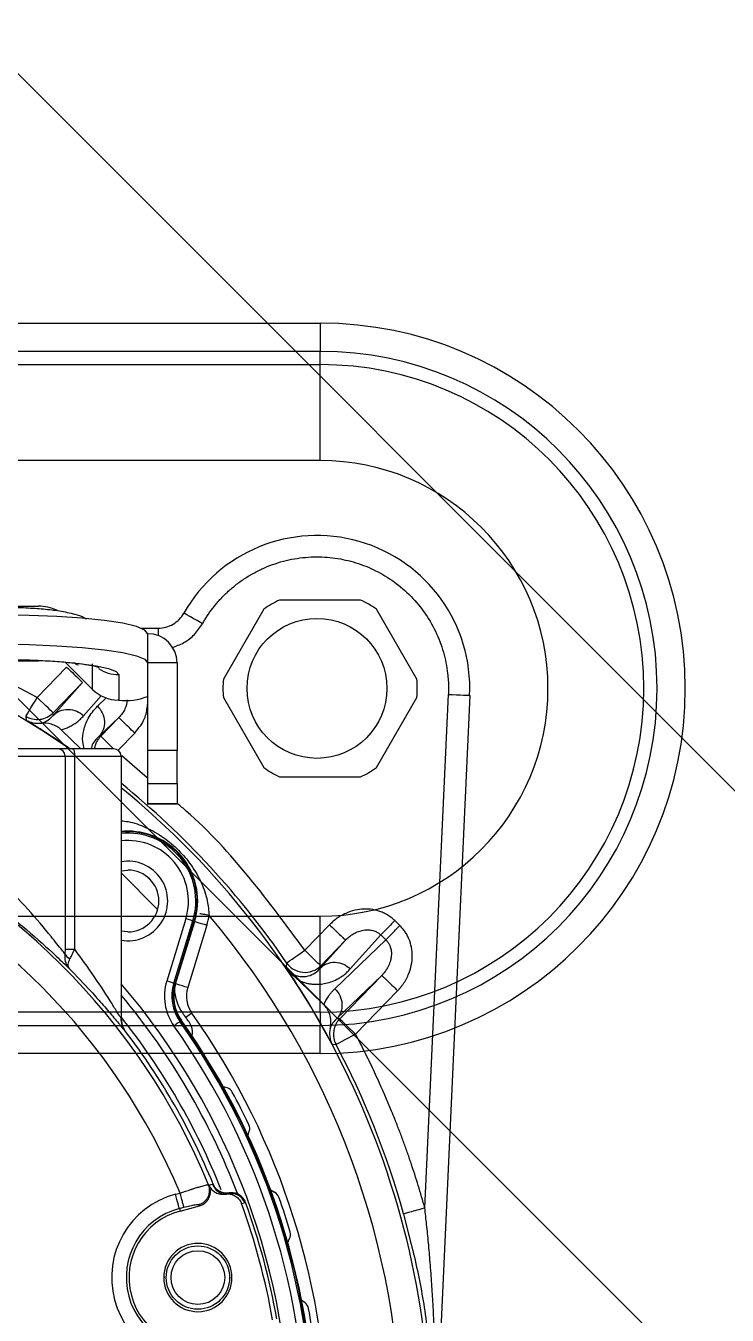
# Model space of a CAD drawing. Header units: millimetres. Extents: x 4754612 to 5801174, y 2368242 to 2777223.
# Drawn here: x 5552148.3 to 5552195.9, y 2415345.3 to 2415432.9 of the extents above; entities that cross this region are included whole.
import ezdxf

# ---------------------------------------------------------------- set-up
doc = ezdxf.new("R2010")
doc.units = ezdxf.units.MM
doc.header["$LTSCALE"] = 1000
for name, color, linetype in [('253', 253, 'Continuous'), ('DOOR', 4, 'Continuous'), ('HAT', 252, 'Continuous')]:
    doc.layers.add(name, color=color, linetype=linetype)

# ---------------------------------------------------------------- blocks, each defined once
blk = doc.blocks.new('방화셔터 기본')
at = {"layer": '253'}
for p, q in [((5542261.056, 8102293.349), (5542519.506, 8102034.899)), ((5542498.292, 8102013.686), (5542239.842, 8102272.136))]:
    blk.add_line(p, q, dxfattribs=at)
at = {"layer": '253', "linetype": 'Continuous'}
for p, q in [((5542304.302, 8102154.697), (5542403.302, 8102154.697)), ((5542403.302, 8102154.697), (5542403.302, 8102152.782)), ((5542403.302, 8102152.782), (5542304.302, 8102152.782)), ((5542403.302, 8102151.883), (5542403.302, 8102152.782)), ((5542304.302, 8102151.883), (5542403.302, 8102151.883)), ((5542403.302, 8102145.372), (5542403.302, 8102151.883)), ((5542403.302, 8102145.372), (5542304.302, 8102145.372)), ((5542406.051, 8102135.899), (5542400.552, 8102135.899)), ((5542399.48, 8102135.28), (5542396.731, 8102130.518)), ((5542409.873, 8102130.518), (5542407.123, 8102135.28)), ((5542396.731, 8102129.28), (5542399.48, 8102124.518)), ((5542407.123, 8102124.518), (5542409.873, 8102129.28)), ((5542400.552, 8102123.899), (5542406.051, 8102123.899)), ((5542304.302, 8102114.426), (5542403.302, 8102114.426)), ((5542403.302, 8102107.915), (5542403.302, 8102114.426)), ((5542403.302, 8102107.915), (5542304.302, 8102107.915)), ((5542403.302, 8102107.915), (5542403.302, 8102107.016)), ((5542304.302, 8102107.016), (5542403.302, 8102107.016)), ((5542403.302, 8102105.101), (5542403.302, 8102107.016)), ((5542403.302, 8102105.101), (5542304.302, 8102105.101))]:
    blk.add_line(p, q, dxfattribs=at)
at = {"layer": '253', "linetype": 'Continuous', "lineweight": 25}
for p, q in [((5542379.004, 8102135.478), (5542384.175, 8102135.478)), ((5542391.142, 8102133.989), (5542392.311, 8102133.989)), ((5542391.589, 8102133.615), (5542391.589, 8102131.631)), ((5542384.363, 8102131.77), (5542378.895, 8102131.77)), ((5542379.08, 8102131.778), (5542384.178, 8102131.778)), ((5542384.092, 8102129.286), (5542379.37, 8102131.77)), ((5542386.09, 8102131.348), (5542384.092, 8102129.286)), ((5542386.015, 8102131.654), (5542387.857, 8102129.827)), ((5542387.857, 8102129.827), (5542387.857, 8102131.566)), ((5542393.589, 8102131.631), (5542391.589, 8102131.631)), ((5542391.589, 8102131.631), (5542391.589, 8102125.679)), ((5542393.589, 8102131.631), (5542393.589, 8102125.679)), ((5542387.167, 8102130.305), (5542385.17, 8102128.243)), ((5542385.191, 8102128.075), (5542387.167, 8102130.305)), ((5542389.625, 8102130.84), (5542389.625, 8102129.101)), ((5542387.24, 8102128.034), (5542388.445, 8102129.394)), ((5542410.414, 8102094.622), (5542412.01, 8102129.491)), ((5542413.458, 8102129.425), (5542411.091, 8102077.687)), ((5542388.777, 8102129.248), (5542388.181, 8102128.685)), ((5542389.625, 8102129.101), (5542389.589, 8102129.101)), ((5542383.317, 8102128.003), (5542383.349, 8102127.728)), ((5542385.191, 8102128.075), (5542385.17, 8102128.243)), ((5542389.636, 8102127.913), (5542388.287, 8102126.639)), ((5542388.41, 8102126.648), (5542389.636, 8102127.913)), ((5542387.047, 8102125.799), (5542385.716, 8102127.088)), ((5542389.583, 8102125.704), (5542390.713, 8102126.87)), ((5542388.41, 8102126.648), (5542388.287, 8102126.639)), ((5542385.506, 8102125.799), (5542381.689, 8102125.799)), ((5542381.689, 8102125.299), (5542385.983, 8102125.299)), ((5542386.488, 8102125.799), (5542385.506, 8102125.799)), ((5542385.983, 8102125.299), (5542385.983, 8102112.183)), ((5542385.983, 8102125.299), (5542386.637, 8102125.299)), ((5542389.289, 8102125.799), (5542386.488, 8102125.799)), ((5542386.637, 8102112.183), (5542386.637, 8102125.299)), ((5542386.637, 8102125.299), (5542389.789, 8102125.299)), ((5542389.789, 8102125.299), (5542389.789, 8102107.525)), ((5542391.589, 8102123.809), (5542389.828, 8102125.313)), ((5542393.589, 8102125.679), (5542391.589, 8102125.679)), ((5542391.589, 8102125.679), (5542391.589, 8102123.442)), ((5542393.589, 8102123.442), (5542393.589, 8102125.679)), ((5542391.589, 8102123.442), (5542393.589, 8102123.442)), ((5542391.589, 8102123.442), (5542391.589, 8102122.051)), ((5542393.589, 8102123.442), (5542393.589, 8102122.051)), ((5542393.589, 8102122.051), (5542391.589, 8102122.051)), ((5542391.589, 8102122.051), (5542391.589, 8102122.034)), ((5542393.589, 8102122.034), (5542391.589, 8102122.034)), ((5542393.589, 8102122.034), (5542393.589, 8102122.051)), ((5542389.789, 8102117.511), (5542390.253, 8102117.563)), ((5542389.789, 8102117.386), (5542392.238, 8102114.916)), ((5542391.585, 8102117.086), (5542391.876, 8102116.795)), ((5542394.864, 8102115.463), (5542394.951, 8102115.463)), ((5542394.18, 8102114.262), (5542392.885, 8102110.024)), ((5542393.363, 8102109.878), (5542394.658, 8102114.116)), ((5542393.45, 8102109.851), (5542394.745, 8102114.089)), ((5542393.49, 8102109.839), (5542394.785, 8102114.077)), ((5542395.608, 8102113.825), (5542394.313, 8102109.587)), ((5542394.745, 8102114.089), (5542394.658, 8102114.116)), ((5542394.785, 8102114.077), (5542394.745, 8102114.089)), ((5542403.945, 8102113.849), (5542402.266, 8102112.116)), ((5542408.713, 8102113.801), (5542408.369, 8102114.135)), ((5542390.253, 8102113.363), (5542389.789, 8102113.414)), ((5542403.33, 8102110.922), (5542405.022, 8102112.806)), ((5542405.022, 8102112.806), (5542403.343, 8102111.072)), ((5542407.767, 8102112.824), (5542404.307, 8102109.511)), ((5542405.354, 8102110.856), (5542407.422, 8102113.158)), ((5542407.422, 8102113.158), (5542407.767, 8102112.824)), ((5542385.983, 8102112.183), (5542386.637, 8102112.183)), ((5542401.028, 8102111.269), (5542400.996, 8102110.942)), ((5542403.33, 8102110.922), (5542403.343, 8102111.072)), ((5542403.564, 8102108.407), (5542401.826, 8102110.09)), ((5542407.491, 8102110.414), (5542404.438, 8102107.491)), ((5542404.632, 8102107.463), (5542407.491, 8102110.414)), ((5542393.363, 8102109.878), (5542393.45, 8102109.851)), ((5542393.45, 8102109.851), (5542393.49, 8102109.839)), ((5542405.71, 8102106.42), (5542408.568, 8102109.371)), ((5542389.788, 8102107.473), (5542389.788, 8102107.509)), ((5542389.788, 8102107.459), (5542389.841, 8102107.136)), ((5542389.788, 8102107.459), (5542389.841, 8102107.136)), ((5542389.789, 8102107.525), (5542389.789, 8102107.462)), ((5542389.789, 8102107.525), (5542389.789, 8102107.462)), ((5542404.632, 8102107.463), (5542404.438, 8102107.491)), ((5542393.857, 8102107.325), (5542393.783, 8102107.273)), ((5542393.857, 8102107.325), (5542393.891, 8102107.349)), ((5542394.608, 8102106.309), (5542394.628, 8102106.436)), ((5542404.119, 8102105.752), (5542404.384, 8102105.717)), ((5542396.997, 8102102.769), (5542396.664, 8102102.877)), ((5542398.407, 8102099.553), (5542398.496, 8102099.828)), ((5542395.726, 8102096.199), (5542395.779, 8102096.117)), ((5542393.487, 8102095.554), (5542393.794, 8102095.636)), ((5542397.133, 8102095.639), (5542397.044, 8102095.623)), ((5542400.213, 8102095.683), (5542399.901, 8102095.842)), ((5542393.745, 8102094.592), (5542394.052, 8102094.674)), ((5542393.745, 8102094.592), (5542393.792, 8102094.415)), ((5542393.792, 8102094.415), (5542395.115, 8102094.77)), ((5542397.964, 8102094.92), (5542398.243, 8102094.994)), ((5542408.969, 8102094.219), (5542409.315, 8102092.832)), ((5542401.102, 8102092.287), (5542401.233, 8102092.544)), ((5542392.766, 8102089.896), (5542392.688, 8102089.896)), ((5542397.241, 8102089.896), (5542397.319, 8102089.896)), ((5542402.28, 8102088.182), (5542402.046, 8102088.352))]:
    blk.add_line(p, q, dxfattribs=at)
at = {"layer": '253', "linetype": 'Continuous', "lineweight": 25, "flags": 128}
for points in [[(5542391.589, 8102133.615), (5542391.397, 8102133.861), (5542390.828, 8102134.099), (5542389.904, 8102134.317), (5542388.66, 8102134.509), (5542387.145, 8102134.666), (5542385.416, 8102134.783), (5542383.54, 8102134.855), (5542381.589, 8102134.879)], [(5542381.589, 8102132.895), (5542383.54, 8102132.871), (5542385.416, 8102132.799), (5542387.145, 8102132.682), (5542388.66, 8102132.525), (5542389.904, 8102132.333), (5542390.828, 8102132.115), (5542391.397, 8102131.877), (5542391.589, 8102131.631)], [(5542373.554, 8102130.84), (5542373.729, 8102131.051), (5542374.249, 8102131.253), (5542375.089, 8102131.437), (5542376.213, 8102131.595), (5542377.572, 8102131.72), (5542379.106, 8102131.807), (5542380.749, 8102131.851), (5542382.429, 8102131.851), (5542384.073, 8102131.807), (5542385.607, 8102131.72), (5542386.966, 8102131.595), (5542388.09, 8102131.437), (5542388.93, 8102131.253), (5542389.449, 8102131.051), (5542389.625, 8102130.84)], [(5542412.01, 8102129.491), (5542412.295, 8102129.478), (5542412.569, 8102129.465), (5542412.821, 8102129.454), (5542413.041, 8102129.444), (5542413.221, 8102129.436), (5542413.354, 8102129.429), (5542413.434, 8102129.426), (5542413.458, 8102129.425)], [(5542383.317, 8102128.003), (5542383.334, 8102128.031), (5542383.38, 8102128.107), (5542383.452, 8102128.227), (5542383.549, 8102128.386), (5542383.666, 8102128.58), (5542383.799, 8102128.8), (5542383.943, 8102129.039), (5542384.092, 8102129.286)], [(5542385.17, 8102128.243), (5542385.146, 8102128.266), (5542385.082, 8102128.327), (5542384.982, 8102128.425), (5542384.848, 8102128.555), (5542384.685, 8102128.712), (5542384.5, 8102128.891), (5542384.3, 8102129.085), (5542384.092, 8102129.286)], [(5542389.286, 8102125.799), (5542389.28, 8102125.806), (5542389.079, 8102126), (5542388.895, 8102126.179), (5542388.732, 8102126.336), (5542388.598, 8102126.466), (5542388.498, 8102126.563), (5542388.434, 8102126.625), (5542388.41, 8102126.648)], [(5542386.488, 8102125.799), (5542386.517, 8102125.79), (5542386.545, 8102125.761), (5542386.571, 8102125.715), (5542386.593, 8102125.653), (5542386.612, 8102125.577), (5542386.626, 8102125.49), (5542386.634, 8102125.397), (5542386.637, 8102125.299)], [(5542394.658, 8102114.116), (5542394.648, 8102114.119), (5542394.62, 8102114.127), (5542394.576, 8102114.141), (5542394.516, 8102114.159), (5542394.444, 8102114.181), (5542394.362, 8102114.206), (5542394.273, 8102114.234), (5542394.18, 8102114.262)], [(5542394.785, 8102114.077), (5542394.813, 8102114.068), (5542394.932, 8102114.032), (5542395.077, 8102113.988), (5542395.242, 8102113.937), (5542395.422, 8102113.882), (5542395.608, 8102113.825)], [(5542401.028, 8102111.269), (5542401.056, 8102111.288), (5542401.129, 8102111.337), (5542401.244, 8102111.417), (5542401.398, 8102111.522), (5542401.585, 8102111.65), (5542401.797, 8102111.795), (5542402.027, 8102111.952), (5542402.266, 8102112.116)], [(5542403.343, 8102111.072), (5542403.319, 8102111.095), (5542403.256, 8102111.157), (5542403.155, 8102111.254), (5542403.021, 8102111.384), (5542402.859, 8102111.542), (5542402.674, 8102111.721), (5542402.474, 8102111.914), (5542402.266, 8102112.116)], [(5542393.363, 8102109.878), (5542393.352, 8102109.881), (5542393.325, 8102109.89), (5542393.28, 8102109.903), (5542393.22, 8102109.921), (5542393.148, 8102109.943), (5542393.066, 8102109.969), (5542392.977, 8102109.996), (5542392.885, 8102110.024)], [(5542394.313, 8102109.587), (5542394.126, 8102109.644), (5542393.947, 8102109.699), (5542393.781, 8102109.75), (5542393.636, 8102109.794), (5542393.517, 8102109.831), (5542393.49, 8102109.839)], [(5542394.593, 8102107.847), (5542394.434, 8102107.734), (5542394.281, 8102107.625), (5542394.185, 8102107.558)], [(5542405.71, 8102106.42), (5542405.502, 8102106.621), (5542405.302, 8102106.815), (5542405.117, 8102106.994), (5542404.954, 8102107.151), (5542404.82, 8102107.281), (5542404.72, 8102107.378), (5542404.656, 8102107.44), (5542404.632, 8102107.463)], [(5542393.783, 8102107.273), (5542393.774, 8102107.266), (5542393.75, 8102107.249), (5542393.712, 8102107.222), (5542393.661, 8102107.186), (5542393.6, 8102107.143), (5542393.53, 8102107.093), (5542393.454, 8102107.039), (5542393.375, 8102106.984)], [(5542405.71, 8102106.42), (5542405.454, 8102106.284), (5542405.208, 8102106.154), (5542404.98, 8102106.033), (5542404.781, 8102105.927), (5542404.616, 8102105.84), (5542404.492, 8102105.774), (5542404.414, 8102105.733), (5542404.384, 8102105.717)], [(5542395.758, 8102096.168), (5542395.908, 8102096.209), (5542396.038, 8102096.244)], [(5542393.745, 8102094.592), (5542393.737, 8102094.624), (5542393.72, 8102094.688), (5542393.694, 8102094.781), (5542393.662, 8102094.901), (5542393.624, 8102095.044), (5542393.581, 8102095.204), (5542393.535, 8102095.376), (5542393.487, 8102095.554)], [(5542396.853, 8102095.564), (5542397.003, 8102095.604), (5542397.133, 8102095.639)], [(5542395.059, 8102094.855), (5542395.091, 8102094.807), (5542395.115, 8102094.77)]]:
    blk.add_lwpolyline(points, dxfattribs=at)
at = {"layer": '253', "linetype": 'Continuous', "lineweight": 25}
for centre, radius in [((5542403.089, 8102129.899), 4.75), ((5542395.003, 8102089.896), 2.15), ((5542395.003, 8102089.896), 1.825)]:
    blk.add_circle(centre, radius, dxfattribs=at)
at = {"layer": '253', "linetype": 'Continuous'}
for radius, start, end in [(24.798, 270, 90), (22.883, 270, 90), (21.984, 270, 90), (15.473, 270, 90), (6.6, 114.61998, 125.38002), (6.6, 54.61998, 65.38002), (6.6, 174.61998, 185.38002), (6.6, 354.61998, 5.38002), (6.6, 234.61998, 245.38002), (6.6, 294.61998, 305.38002)]:
    blk.add_arc((5542403.302, 8102129.899), radius, start, end, dxfattribs=at)
at = {"layer": '253', "linetype": 'Continuous', "lineweight": 25}
for centre, radius, start, end in [((5542403.089, 8102129.899), 10.379, 357.38001, 150.53494), ((5542384.175, 8102132.478), 3, 65.11384, 90), ((5542391.597, 8102131.622), 1.992, 0.23202, 90.23002), ((5542353.589, 8102078.799), 57.25, 55.18108, 66.20485), ((5542389.624, 8102133.354), 2.514, 237.03385, 270.01732), ((5542389.623, 8102131.611), 2.51, 225.28473, 269.23106), ((5542390.102, 8102133.151), 4.078, 263.28205, 291.3911), ((5542353.589, 8102078.799), 57.268, 55.15516, 58.69105), ((5542385.494, 8102125.31), 0.489, 358.68485, 88.62336), ((5542389.289, 8102125.299), 0.5, 0, 90), ((5542353.589, 8102078.799), 57.487, 34.3898, 50.97118), ((5542353.589, 8102078.799), 57.25, 0.35652, 50.77892), ((5542353.589, 8102078.799), 45.588, 22.43749, 68.09344), ((5542390.253, 8102115.463), 4.74, 90, 95.61189), ((5542390.253, 8102115.463), 4.698, 0, 95.6621), ((5542390.253, 8102115.463), 4.607, 343, 95.77415), ((5542390.253, 8102115.463), 4.74, 343, 90), ((5542353.589, 8102078.799), 43.588, 22.72311, 67.12777), ((5542390.253, 8102115.463), 4.107, 343, 96.4799), ((5542390.253, 8102115.463), 2.7, 260.11555, 99.88445), ((5542390.253, 8102115.463), 2.1, 270, 90), ((5542390.253, 8102115.463), 4.698, 343, 0), ((5542390.253, 8102115.463), 5.6, 343, 349.96361), ((5542353.589, 8102078.799), 55.25, 0.35652, 40.23536), ((5542386.7, 8102112.277), 0.835, 208.00858, 242.71926), ((5542402.266, 8102112.117), 1.5, 265.14818, 315.88607), ((5542353.589, 8102078.799), 57.268, 28.07562, 33.83041), ((5542353.589, 8102078.799), 47.693, 360, 40.62211), ((5542396.225, 8102109.003), 3.493, 163, 215.31412), ((5542396.225, 8102109.003), 2.993, 163, 215.31412), ((5542396.225, 8102109.003), 2.902, 163, 215.31412), ((5542396.225, 8102109.003), 2.86, 163, 215.31412), ((5542396.409, 8102109.605), 3, 181.75239, 215.73247), ((5542396.225, 8102109.003), 2, 162.99982, 215.31475), ((5542353.589, 8102078.799), 47.193, 20.84671, 39.9093), ((5542353.589, 8102078.799), 46.255, 21.63204, 38.49833), ((5542353.589, 8102078.799), 49.75, 34.75807, 35.73247), ((5542353.589, 8102078.799), 50.25, 324.68588, 35.31409), ((5542353.589, 8102078.799), 45.894, 22.34091, 37.30131), ((5542353.589, 8102078.799), 48.757, 324.68588, 35.31412), ((5542353.589, 8102078.799), 49.257, 324.68588, 35.31412), ((5542353.589, 8102078.799), 49.348, 0, 35.31412), ((5542353.589, 8102078.799), 49.39, 0, 35.31412), ((5542393.641, 8102106.592), 1, 351, 34.75807), ((5542405.71, 8102106.419), 1.5, 171.91506, 207.90762), ((5542353.589, 8102078.799), 57.487, 15.55967, 27.92078), ((5542353.589, 8102078.799), 58.986, 22.30764, 24.62198), ((5542396.812, 8102102.198), 0.6, 28.4295, 72), ((5542353.589, 8102078.799), 49.75, 25.5705, 28.4295), ((5542397.925, 8102100.013), 0.6, 342, 25.5705), ((5542353.589, 8102078.799), 45.606, 22.31719, 22.38667), ((5542395.003, 8102089.896), 5.858, 105, 285), ((5542397.303, 8102094.653), 0.935, 19.93477, 100.52327), ((5542399.94, 8102095.149), 0.6, 19.4295, 63), ((5542353.589, 8102078.799), 49.75, 16.5705, 19.4295), ((5542395.003, 8102089.896), 4.861, 105, 285), ((5542395.003, 8102089.896), 4.679, 105, 285), ((5542353.589, 8102078.799), 47.212, 10.03442, 19.96558), ((5542353.589, 8102078.799), 47.5, 10.06525, 19.93475), ((5542400.698, 8102092.816), 0.6, 333, 16.5705), ((5542395.003, 8102089.896), 2.316, 0, 180), ((5542395.003, 8102089.896), 2.316, 180, 0), ((5542401.927, 8102087.697), 0.6, 10.4295, 54), ((5542353.589, 8102078.799), 49.75, 7.5705, 10.4295)]:
    blk.add_arc(centre, radius, start, end, dxfattribs=at)
at = {"layer": '253', "linetype": 'Continuous', "lineweight": 25, "extrusion": (0, 0, -1)}
blk.add_ellipse((5542384.882, 8102133.472), major_axis=(1.996, -1.996), ratio=0.063498, start_param=6.219773, end_param=6.756282, dxfattribs=at)
at = {"layer": '253', "linetype": 'Continuous', "lineweight": 25}
for points, knots in [([(5542395.315, 8102134.292), (5542395.363, 8102134.376), (5542395.46, 8102134.544), (5542395.616, 8102134.789), (5542395.778, 8102135.029), (5542395.948, 8102135.263), (5542396.125, 8102135.491), (5542396.309, 8102135.713), (5542396.501, 8102135.93), (5542396.7, 8102136.14), (5542396.907, 8102136.344), (5542397.235, 8102136.649), (5542397.702, 8102137.034), (5542398.333, 8102137.469), (5542399.002, 8102137.851), (5542399.938, 8102138.282), (5542401.166, 8102138.665), (5542402.665, 8102138.86), (5542404.143, 8102138.807), (5542405.568, 8102138.518), (5542406.928, 8102138.006), (5542408.208, 8102137.266), (5542409.375, 8102136.304), (5542410.38, 8102135.132), (5542411.039, 8102134.023), (5542411.444, 8102133.083), (5542411.682, 8102132.367), (5542411.858, 8102131.64), (5542411.958, 8102130.996), (5542412.007, 8102130.436), (5542412.024, 8102129.964), (5542412.014, 8102129.649), (5542412.01, 8102129.491)], [0, 0, 0, 0, 0.012225, 0.0244, 0.036536, 0.048647, 0.060745, 0.072844, 0.084956, 0.097094, 0.109272, 0.121501, 0.153412, 0.185345, 0.217734, 0.250145, 0.314884, 0.37867, 0.439345, 0.500043, 0.560718, 0.621416, 0.685201, 0.74994, 0.81468, 0.84659, 0.878523, 0.909519, 0.940536, 0.960362, 0.980164, 1, 1, 1, 1]), ([(5542376.365, 8102134.879), (5542376.427, 8102134.902), (5542376.736, 8102135.015), (5542377.33, 8102135.128), (5542378.268, 8102135.265), (5542379.44, 8102135.358), (5542380.712, 8102135.41), (5542382.044, 8102135.417), (5542383.34, 8102135.38), (5542384.553, 8102135.298), (5542385.668, 8102135.171), (5542386.512, 8102134.984), (5542387.12, 8102134.807), (5542387.395, 8102134.64), (5542387.44, 8102134.613)], [0, 0, 0, 0, 0.0202115, 0.1002859, 0.2047628, 0.3013309, 0.4022972, 0.500661, 0.5987737, 0.6979576, 0.8008346, 0.9163488, 0.9864517, 1, 1, 1, 1]), ([(5542392.311, 8102133.989), (5542392.664, 8102133.989), (5542393.015, 8102134.084), (5542393.623, 8102134.439), (5542393.879, 8102134.698), (5542394.052, 8102135.005)], [0, 0, 0, 0, 0.5, 0.5, 1, 1, 1, 1]), ([(5542395.315, 8102134.292), (5542394.977, 8102134.482), (5542394.653, 8102134.665), (5542394.179, 8102134.933), (5542394.048, 8102135.007), (5542394.052, 8102135.005)], [0, 0, 0, 0, 0.5, 0.5, 1, 1, 1, 1]), ([(5542392.311, 8102133.989), (5542392.311, 8102133.967), (5542392.311, 8102133.924), (5542392.311, 8102133.7), (5542392.311, 8102133.504), (5542392.311, 8102133.469)], [0, 0, 0, 0, 0.45128, 0.902559, 1, 1, 1, 1]), ([(5542393.244, 8102132.672), (5542393.519, 8102132.771), (5542394.08, 8102132.971), (5542394.804, 8102133.535), (5542395.145, 8102134.039), (5542395.315, 8102134.292)], [0, 0, 0, 0, 0.324018, 0.662095, 1, 1, 1, 1]), ([(5542388.306, 8102131.311), (5542388.305, 8102131.311), (5542388.304, 8102131.312), (5542388.043, 8102131.385), (5542387.53, 8102131.482), (5542386.711, 8102131.595), (5542385.62, 8102131.699), (5542384.308, 8102131.779), (5542383.045, 8102131.826), (5542382.231, 8102131.83), (5542381.921, 8102131.831)], [0, 0, 0, 0, 0.054109, 0.154305, 0.276756, 0.418377, 0.57262, 0.733866, 0.898677, 1, 1, 1, 1]), ([(5542386.09, 8102131.348), (5542386.216, 8102131.226), (5542386.351, 8102131.095), (5542386.614, 8102130.84), (5542386.74, 8102130.718), (5542386.95, 8102130.515), (5542387.032, 8102130.435), (5542387.14, 8102130.331), (5542387.165, 8102130.307), (5542387.167, 8102130.305)], [0, 0, 0, 0, 0.25, 0.25, 0.5, 0.5, 0.75, 0.75, 1, 1, 1, 1]), ([(5542385.191, 8102128.075), (5542385.306, 8102128.192), (5542385.453, 8102128.296), (5542385.797, 8102128.44), (5542385.994, 8102128.478), (5542386.394, 8102128.47), (5542386.595, 8102128.424), (5542386.955, 8102128.266), (5542387.113, 8102128.156), (5542387.24, 8102128.035)], [0, 0, 0, 0, 0.25, 0.25, 0.5, 0.5, 0.75, 0.75, 1, 1, 1, 1]), ([(5542387.285, 8102125.799), (5542387.247, 8102125.958), (5542387.133, 8102126.446), (5542387.245, 8102127.125), (5542387.537, 8102127.971), (5542387.949, 8102128.427), (5542388.181, 8102128.685)], [0, 0, 0, 0, 0.109672, 0.336192, 0.625388, 1, 1, 1, 1]), ([(5542388.181, 8102128.685), (5542388.307, 8102128.562), (5542388.422, 8102128.407), (5542388.59, 8102128.053), (5542388.643, 8102127.853), (5542388.664, 8102127.454), (5542388.632, 8102127.256), (5542388.499, 8102126.907), (5542388.4, 8102126.757), (5542388.287, 8102126.639)], [0, 0, 0, 0, 0.25, 0.25, 0.5, 0.5, 0.75, 0.75, 1, 1, 1, 1]), ([(5542390.208, 8102129.115), (5542390.171, 8102128.907), (5542390.09, 8102128.452), (5542389.795, 8102128.103), (5542389.636, 8102127.913)], [0, 0, 0, 0, 0.457975, 1, 1, 1, 1]), ([(5542390.713, 8102126.87), (5542390.995, 8102127.212), (5542391.465, 8102127.782), (5542391.554, 8102128.507), (5542391.589, 8102128.797)], [0, 0, 0, 0, 0.600285, 1, 1, 1, 1]), ([(5542383.317, 8102128.003), (5542383.45, 8102127.922), (5542383.604, 8102127.858), (5542383.935, 8102127.785), (5542384.112, 8102127.777), (5542384.285, 8102127.799)], [0, 0, 0, 0, 0.5, 0.5, 1, 1, 1, 1]), ([(5542384.318, 8102127.521), (5542384.149, 8102127.5), (5542383.982, 8102127.507), (5542383.65, 8102127.578), (5542383.494, 8102127.639), (5542383.349, 8102127.728)], [0, 0, 0, 0, 0.5, 0.5, 1, 1, 1, 1]), ([(5542384.318, 8102127.521), (5542384.51, 8102127.564), (5542384.673, 8102127.64), (5542384.96, 8102127.829), (5542385.084, 8102127.944), (5542385.191, 8102128.075)], [0, 0, 0, 0, 0.5, 0.5, 1, 1, 1, 1]), ([(5542385.716, 8102127.088), (5542385.764, 8102127.101), (5542385.86, 8102127.128), (5542386, 8102127.176), (5542386.137, 8102127.231), (5542386.273, 8102127.294), (5542386.406, 8102127.363), (5542386.582, 8102127.466), (5542386.792, 8102127.611), (5542387.028, 8102127.809), (5542387.169, 8102127.959), (5542387.24, 8102128.034)], [0, 0, 0, 0, 0.0746535, 0.1510943, 0.229361, 0.3094899, 0.3915145, 0.4754663, 0.6475811, 0.8223491, 1, 1, 1, 1]), ([(5542390.713, 8102126.87), (5542390.574, 8102127.005), (5542390.434, 8102127.14), (5542390.176, 8102127.39), (5542390.057, 8102127.505), (5542389.858, 8102127.697), (5542389.778, 8102127.775), (5542389.668, 8102127.882), (5542389.638, 8102127.911), (5542389.636, 8102127.913)], [0, 0, 0, 0, 0.25, 0.25, 0.5, 0.5, 0.75, 0.75, 1, 1, 1, 1]), ([(5542385.717, 8102127.088), (5542385.625, 8102127.177), (5542385.524, 8102127.251), (5542385.306, 8102127.377), (5542385.188, 8102127.427), (5542384.827, 8102127.534), (5542384.57, 8102127.553), (5542384.318, 8102127.521)], [0, 0, 0, 0, 0.25, 0.25, 0.5, 0.5, 1, 1, 1, 1]), ([(5542388.287, 8102126.639), (5542388.08, 8102126.448), (5542387.844, 8102126.23), (5542387.781, 8102125.848), (5542387.773, 8102125.799)], [0, 0, 0, 0, 0.871895, 1, 1, 1, 1]), ([(5542388.001, 8102125.799), (5542388.001, 8102125.801), (5542388.01, 8102125.91), (5542388.065, 8102126.1), (5542388.193, 8102126.391), (5542388.33, 8102126.553), (5542388.41, 8102126.648)], [0, 0, 0, 0, 0.007239, 0.340655, 0.611826, 1, 1, 1, 1]), ([(5542402.266, 8102112.116), (5542401.035, 8102113.781), (5542398.573, 8102117.114), (5542395.601, 8102120.399), (5542393.82, 8102121.905), (5542393.622, 8102122.073)], [0, 0, 0, 0, 0.4704, 0.941138, 1, 1, 1, 1]), ([(5542389.789, 8102120.912), (5542389.948, 8102120.896), (5542390.528, 8102120.837), (5542391.522, 8102120.463), (5542392.678, 8102119.813), (5542393.72, 8102118.93), (5542394.602, 8102117.888), (5542395.259, 8102116.734), (5542395.67, 8102115.573), (5542395.738, 8102114.818), (5542395.767, 8102114.487)], [0, 0, 0, 0, 0.049942, 0.183378, 0.335621, 0.472873, 0.61004, 0.762418, 0.895814, 1, 1, 1, 1]), ([(5542385.963, 8102111.885), (5542385.899, 8102111.965), (5542385.665, 8102112.263), (5542384.889, 8102113.245), (5542383.526, 8102114.873), (5542382.294, 8102116.134), (5542381.689, 8102116.754)], [0, 0, 0, 0, 0.079882, 0.293789, 0.653244, 1, 1, 1, 1]), ([(5542380.797, 8102115.548), (5542381.579, 8102114.948), (5542383.185, 8102113.715), (5542384.969, 8102112.114), (5542385.911, 8102111.22), (5542386.196, 8102110.949), (5542386.261, 8102110.887)], [0, 0, 0, 0, 0.343517, 0.705738, 0.932495, 1, 1, 1, 1]), ([(5542395.767, 8102114.487), (5542395.636, 8102114.51), (5542395.401, 8102114.551), (5542395.218, 8102114.584), (5542395.136, 8102114.598)], [0, 0, 0, 0, 0.557223, 1, 1, 1, 1]), ([(5542408.369, 8102114.135), (5542408.33, 8102114.171), (5542408.253, 8102114.244), (5542408.13, 8102114.343), (5542408.002, 8102114.436), (5542407.868, 8102114.521), (5542407.729, 8102114.598), (5542407.584, 8102114.667), (5542407.306, 8102114.783), (5542406.872, 8102114.9), (5542406.268, 8102114.936), (5542405.647, 8102114.852), (5542405.135, 8102114.675), (5542404.742, 8102114.476), (5542404.457, 8102114.295), (5542404.188, 8102114.088), (5542404.026, 8102113.929), (5542403.945, 8102113.849)], [0, 0, 0, 0, 0.0323267, 0.0644751, 0.0965553, 0.1286786, 0.1609555, 0.193495, 0.2264035, 0.3448086, 0.4652868, 0.59353, 0.7245777, 0.7934179, 0.86185, 0.930503, 1, 1, 1, 1]), ([(5542403.945, 8102113.849), (5542404.071, 8102113.727), (5542404.206, 8102113.596), (5542404.469, 8102113.342), (5542404.595, 8102113.219), (5542404.805, 8102113.016), (5542404.888, 8102112.936), (5542404.995, 8102112.832), (5542405.02, 8102112.808), (5542405.022, 8102112.806)], [0, 0, 0, 0, 0.25, 0.25, 0.5, 0.5, 0.75, 0.75, 1, 1, 1, 1]), ([(5542408.369, 8102114.135), (5542408.171, 8102113.931), (5542407.974, 8102113.728), (5542407.64, 8102113.384), (5542407.505, 8102113.244), (5542407.422, 8102113.158)], [0, 0, 0, 0, 0.5, 0.5, 1, 1, 1, 1]), ([(5542407.767, 8102112.824), (5542407.85, 8102112.91), (5542407.985, 8102113.049), (5542408.318, 8102113.393), (5542408.516, 8102113.597), (5542408.713, 8102113.801)], [0, 0, 0, 0, 0.5, 0.5, 1, 1, 1, 1]), ([(5542408.568, 8102109.371), (5542408.613, 8102109.418), (5542408.702, 8102109.513), (5542408.825, 8102109.663), (5542408.94, 8102109.818), (5542409.046, 8102109.979), (5542409.142, 8102110.145), (5542409.23, 8102110.317), (5542409.37, 8102110.631), (5542409.516, 8102111.102), (5542409.58, 8102111.725), (5542409.526, 8102112.329), (5542409.383, 8102112.797), (5542409.219, 8102113.141), (5542409.074, 8102113.38), (5542408.907, 8102113.602), (5542408.778, 8102113.735), (5542408.713, 8102113.801)], [0, 0, 0, 0, 0.039769, 0.079188, 0.11837, 0.157431, 0.196487, 0.235656, 0.275052, 0.406038, 0.534512, 0.654844, 0.773393, 0.830753, 0.887248, 0.943464, 1, 1, 1, 1]), ([(5542405.022, 8102112.806), (5542405.06, 8102112.844), (5542405.134, 8102112.918), (5542405.249, 8102113.016), (5542405.358, 8102113.1), (5542405.462, 8102113.171), (5542405.559, 8102113.23), (5542405.732, 8102113.326), (5542405.984, 8102113.431), (5542406.324, 8102113.505), (5542406.643, 8102113.512), (5542406.912, 8102113.461), (5542407.121, 8102113.376), (5542407.284, 8102113.281), (5542407.376, 8102113.199), (5542407.422, 8102113.158)], [0, 0, 0, 0, 0.061891, 0.11903, 0.171419, 0.219061, 0.26196, 0.30012, 0.443819, 0.568466, 0.687977, 0.796677, 0.866159, 0.933658, 1, 1, 1, 1]), ([(5542407.767, 8102112.824), (5542407.788, 8102112.802), (5542407.832, 8102112.759), (5542407.89, 8102112.687), (5542407.944, 8102112.611), (5542407.991, 8102112.53), (5542408.033, 8102112.444), (5542408.092, 8102112.292), (5542408.145, 8102112.056), (5542408.148, 8102111.736), (5542408.085, 8102111.395), (5542407.974, 8102111.104), (5542407.838, 8102110.853), (5542407.691, 8102110.633), (5542407.561, 8102110.491), (5542407.491, 8102110.414)], [0, 0, 0, 0, 0.033137, 0.066459, 0.100073, 0.134085, 0.168598, 0.203708, 0.312429, 0.431928, 0.55669, 0.700469, 0.781367, 0.881204, 1, 1, 1, 1]), ([(5542385.963, 8102111.885), (5542385.96, 8102111.709), (5542385.953, 8102111.373), (5542386.115, 8102111.056), (5542386.232, 8102110.918), (5542386.26, 8102110.889), (5542386.261, 8102110.887)], [0, 0, 0, 0, 0.461219, 0.880682, 0.993283, 1, 1, 1, 1]), ([(5542385.983, 8102112.183), (5542385.982, 8102112.119), (5542385.981, 8102112.015), (5542385.968, 8102111.921), (5542385.963, 8102111.885)], [0, 0, 0, 0, 0.617, 1, 1, 1, 1]), ([(5542386.317, 8102111.535), (5542386.358, 8102111.617), (5542386.454, 8102111.813), (5542386.57, 8102112.047), (5542386.637, 8102112.183)], [0, 0, 0, 0, 0.419687, 1, 1, 1, 1]), ([(5542389.788, 8102107.523), (5542389.786, 8102107.52), (5542389.78, 8102107.511), (5542389.596, 8102107.801), (5542389.034, 8102108.709), (5542388.038, 8102110.267), (5542387.089, 8102111.566), (5542386.637, 8102112.183)], [0, 0, 0, 0, 0.066176, 0.190228, 0.353255, 0.692741, 1, 1, 1, 1]), ([(5542386.261, 8102110.887), (5542386.261, 8102110.888), (5542386.248, 8102110.902), (5542386.199, 8102110.974), (5542386.167, 8102111.162), (5542386.266, 8102111.406), (5542386.317, 8102111.535)], [0, 0, 0, 0, 0.0067274, 0.1192236, 0.5386071, 1, 1, 1, 1]), ([(5542401.161, 8102110.682), (5542401.149, 8102110.701), (5542401.126, 8102110.737), (5542401.095, 8102110.786), (5542401.062, 8102110.837), (5542401.029, 8102110.89), (5542401.007, 8102110.924), (5542400.996, 8102110.942)], [0, 0, 0, 0, 0.175374, 0.343094, 0.50428, 0.744943, 1, 1, 1, 1]), ([(5542400.996, 8102110.942), (5542401.047, 8102110.863), (5542401.113, 8102110.781), (5542401.264, 8102110.633), (5542401.347, 8102110.569), (5542401.507, 8102110.472), (5542401.583, 8102110.437), (5542401.726, 8102110.383), (5542401.792, 8102110.365), (5542401.982, 8102110.327), (5542402.095, 8102110.323), (5542402.304, 8102110.335), (5542402.4, 8102110.351), (5542402.67, 8102110.423), (5542402.826, 8102110.499), (5542403.103, 8102110.685), (5542403.225, 8102110.796), (5542403.33, 8102110.922)], [0, 0, 0, 0, 0.0625, 0.0625, 0.125, 0.125, 0.1875, 0.1875, 0.25, 0.25, 0.375, 0.375, 0.5, 0.5, 0.75, 0.75, 1, 1, 1, 1]), ([(5542401.028, 8102111.269), (5542401.138, 8102111.109), (5542401.29, 8102110.955), (5542401.673, 8102110.72), (5542401.903, 8102110.642), (5542402.139, 8102110.622)], [0, 0, 0, 0, 0.5, 0.5, 1, 1, 1, 1]), ([(5542403.33, 8102110.922), (5542403.442, 8102111.036), (5542403.586, 8102111.137), (5542403.924, 8102111.274), (5542404.118, 8102111.309), (5542404.513, 8102111.296), (5542404.712, 8102111.248), (5542405.069, 8102111.088), (5542405.227, 8102110.978), (5542405.354, 8102110.856)], [0, 0, 0, 0, 0.25, 0.25, 0.5, 0.5, 0.75, 0.75, 1, 1, 1, 1]), ([(5542386.261, 8102110.887), (5542386.765, 8102110.366), (5542387.602, 8102109.499), (5542388.598, 8102108.368), (5542389.338, 8102107.498), (5542389.857, 8102106.868), (5542390.08, 8102106.607), (5542390.092, 8102106.61), (5542390.096, 8102106.611)], [0, 0, 0, 0, 0.261824, 0.435263, 0.608244, 0.785773, 0.928915, 1, 1, 1, 1]), ([(5542401.826, 8102110.09), (5542401.86, 8102110.074), (5542401.931, 8102110.041), (5542402.035, 8102109.998), (5542402.141, 8102109.959), (5542402.247, 8102109.925), (5542402.356, 8102109.895), (5542402.465, 8102109.869), (5542402.576, 8102109.848), (5542402.688, 8102109.831), (5542402.902, 8102109.807), (5542403.213, 8102109.801), (5542403.623, 8102109.851), (5542404.041, 8102109.962), (5542404.401, 8102110.119), (5542404.696, 8102110.289), (5542404.932, 8102110.456), (5542405.153, 8102110.644), (5542405.287, 8102110.785), (5542405.354, 8102110.856)], [0, 0, 0, 0, 0.018295, 0.037216, 0.0568279, 0.0771885, 0.0983498, 0.120358, 0.1432542, 0.1670749, 0.1918525, 0.2835727, 0.3848791, 0.5088045, 0.6416561, 0.7292233, 0.8180443, 0.9082587, 1, 1, 1, 1]), ([(5542407.491, 8102110.414), (5542407.493, 8102110.412), (5542407.518, 8102110.388), (5542407.626, 8102110.284), (5542407.708, 8102110.204), (5542407.918, 8102110.001), (5542408.044, 8102109.878), (5542408.307, 8102109.624), (5542408.442, 8102109.493), (5542408.568, 8102109.371)], [0, 0, 0, 0, 0.25, 0.25, 0.5, 0.5, 0.75, 0.75, 1, 1, 1, 1]), ([(5542403.564, 8102108.407), (5542403.586, 8102108.459), (5542403.628, 8102108.563), (5542403.701, 8102108.711), (5542403.781, 8102108.853), (5542403.881, 8102109.011), (5542404.003, 8102109.179), (5542404.15, 8102109.354), (5542404.255, 8102109.459), (5542404.307, 8102109.511)], [0, 0, 0, 0, 0.120597, 0.241121, 0.361601, 0.482038, 0.659724, 0.83235, 1, 1, 1, 1]), ([(5542404.307, 8102109.511), (5542404.433, 8102109.388), (5542404.548, 8102109.234), (5542404.719, 8102108.882), (5542404.774, 8102108.684), (5542404.799, 8102108.29), (5542404.77, 8102108.095), (5542404.644, 8102107.753), (5542404.548, 8102107.606), (5542404.438, 8102107.491)], [0, 0, 0, 0, 0.25, 0.25, 0.5, 0.5, 0.75, 0.75, 1, 1, 1, 1]), ([(5542403.981, 8102106.797), (5542404.014, 8102106.939), (5542404.031, 8102107.082), (5542404.032, 8102107.371), (5542404.016, 8102107.518), (5542403.915, 8102107.938), (5542403.775, 8102108.203), (5542403.564, 8102108.407)], [0, 0, 0, 0, 0.25, 0.25, 0.5, 0.5, 1, 1, 1, 1]), ([(5542389.794, 8102107.524), (5542389.793, 8102107.505), (5542389.781, 8102107.388), (5542389.82, 8102107.194), (5542389.882, 8102106.989), (5542389.932, 8102106.879), (5542389.947, 8102106.851), (5542389.951, 8102106.843)], [0, 0, 0, 0, 0.071869, 0.446163, 0.7373, 0.925927, 1, 1, 1, 1]), ([(5542390.096, 8102106.611), (5542390.007, 8102106.75), (5542389.83, 8102107.029), (5542389.802, 8102107.358), (5542389.788, 8102107.523)], [0, 0, 0, 0, 0.4988855, 1, 1, 1, 1]), ([(5542404.438, 8102107.491), (5542404.336, 8102107.399), (5542404.245, 8102107.297), (5542404.091, 8102107.067), (5542404.026, 8102106.939), (5542403.981, 8102106.797)], [0, 0, 0, 0, 0.5, 0.5, 1, 1, 1, 1]), ([(5542404.632, 8102107.463), (5542404.606, 8102107.435), (5542404.556, 8102107.381), (5542404.493, 8102107.299), (5542404.442, 8102107.222), (5542404.401, 8102107.154), (5542404.341, 8102107.039), (5542404.27, 8102106.868), (5542404.24, 8102106.71), (5542404.225, 8102106.63)], [0, 0, 0, 0, 0.1228519, 0.2330375, 0.3305551, 0.4154032, 0.4875804, 0.7439174, 1, 1, 1, 1]), ([(5542403.981, 8102106.797), (5542403.94, 8102106.62), (5542403.931, 8102106.441), (5542403.978, 8102106.083), (5542404.033, 8102105.911), (5542404.119, 8102105.752)], [0, 0, 0, 0, 0.5, 0.5, 1, 1, 1, 1]), ([(5542407.213, 8102103.375), (5542407.118, 8102103.58), (5542406.928, 8102103.991), (5542406.634, 8102104.603), (5542406.333, 8102105.212), (5542406.026, 8102105.818), (5542405.815, 8102106.219), (5542405.71, 8102106.42)], [0, 0, 0, 0, 0.1999032, 0.3998283, 0.5998018, 0.7998502, 1, 1, 1, 1]), ([(5542410.414, 8102094.622), (5542410.342, 8102094.877), (5542410.198, 8102095.387), (5542409.968, 8102096.149), (5542409.729, 8102096.908), (5542409.48, 8102097.663), (5542409.221, 8102098.414), (5542408.951, 8102099.162), (5542408.672, 8102099.907), (5542408.408, 8102100.583), (5542408.235, 8102101.009), (5542408.161, 8102101.189)], [0, 0, 0, 0, 0.114553, 0.229047, 0.343501, 0.457937, 0.572375, 0.686837, 0.801343, 0.915914, 1, 1, 1, 1]), ([(5542393.794, 8102095.636), (5542394.041, 8102095.719), (5542394.303, 8102095.807), (5542394.567, 8102095.891), (5542394.68, 8102095.927), (5542394.883, 8102095.99), (5542395.165, 8102096.075), (5542395.413, 8102096.144), (5542395.649, 8102096.201), (5542395.695, 8102096.2), (5542395.726, 8102096.199)], [0, 0, 0, 0, 0.249394, 0.264867, 0.290957, 0.374951, 0.500376, 0.65335, 0.770707, 1, 1, 1, 1]), ([(5542395.059, 8102094.855), (5542395.121, 8102094.875), (5542395.25, 8102094.918), (5542395.426, 8102095.032), (5542395.582, 8102095.185), (5542395.704, 8102095.374), (5542395.781, 8102095.585), (5542395.807, 8102095.802), (5542395.791, 8102096.01), (5542395.747, 8102096.137), (5542395.726, 8102096.199)], [0, 0, 0, 0, 0.1150713, 0.2382478, 0.3674939, 0.4999993, 0.6325058, 0.7617509, 0.8849295, 1, 1, 1, 1]), ([(5542395.115, 8102094.77), (5542395.161, 8102094.784), (5542395.318, 8102094.834), (5542395.537, 8102094.981), (5542395.739, 8102095.235), (5542395.853, 8102095.536), (5542395.866, 8102095.851), (5542395.805, 8102096.038), (5542395.779, 8102096.117)], [0, 0, 0, 0, 0.084756, 0.291105, 0.455321, 0.65398, 0.852615, 1, 1, 1, 1]), ([(5542395.758, 8102096.168), (5542395.769, 8102096.143), (5542395.825, 8102096.016), (5542395.97, 8102095.825), (5542396.23, 8102095.64), (5542396.532, 8102095.538), (5542396.749, 8102095.555), (5542396.853, 8102095.564)], [0, 0, 0, 0, 0.060974, 0.310393, 0.519192, 0.76867, 1, 1, 1, 1]), ([(5542396.024, 8102096.176), (5542396.075, 8102096.079), (5542396.175, 8102095.884), (5542396.437, 8102095.684), (5542396.677, 8102095.569), (5542396.826, 8102095.568), (5542396.869, 8102095.568)], [0, 0, 0, 0, 0.295606, 0.592554, 0.88538, 1, 1, 1, 1]), ([(5542396.024, 8102096.176), (5542396.075, 8102096.079), (5542396.175, 8102095.884), (5542396.437, 8102095.684), (5542396.677, 8102095.569), (5542396.826, 8102095.568), (5542396.869, 8102095.568)], [0, 0, 0, 0, 0.295606, 0.592554, 0.88538, 1, 1, 1, 1]), ([(5542397.044, 8102095.623), (5542396.94, 8102095.625), (5542396.729, 8102095.627), (5542396.437, 8102095.758), (5542396.183, 8102095.96), (5542396.087, 8102096.149), (5542396.038, 8102096.244)], [0, 0, 0, 0, 0.2449678, 0.4994835, 0.7476836, 1, 1, 1, 1]), ([(5542394.052, 8102094.674), (5542394.046, 8102094.697), (5542394.033, 8102094.744), (5542393.973, 8102094.97), (5542393.89, 8102095.278), (5542393.826, 8102095.517), (5542393.794, 8102095.636)], [0, 0, 0, 0, 0.249994, 0.499992, 0.750002, 1, 1, 1, 1]), ([(5542396.853, 8102095.564), (5542396.966, 8102095.572), (5542397.191, 8102095.589), (5542397.516, 8102095.47), (5542397.783, 8102095.259), (5542397.914, 8102095.052), (5542397.959, 8102094.934), (5542397.964, 8102094.92)], [0, 0, 0, 0, 0.2420689, 0.4841357, 0.7261854, 0.9681977, 1, 1, 1, 1]), ([(5542398.243, 8102094.994), (5542398.192, 8102095.099), (5542398.091, 8102095.31), (5542397.814, 8102095.535), (5542397.482, 8102095.663), (5542397.249, 8102095.647), (5542397.133, 8102095.639)], [0, 0, 0, 0, 0.249874, 0.500415, 0.751371, 1, 1, 1, 1]), ([(5542394.052, 8102094.674), (5542394.194, 8102094.71), (5542394.478, 8102094.783), (5542394.806, 8102094.847), (5542395.009, 8102094.872), (5542395.043, 8102094.861), (5542395.059, 8102094.855)], [0, 0, 0, 0, 0.279195, 0.560798, 0.781783, 1, 1, 1, 1]), ([(5542410.414, 8102094.622), (5542410.035, 8102094.516), (5542409.671, 8102094.415), (5542409.131, 8102094.264), (5542408.976, 8102094.221), (5542408.969, 8102094.219)], [0, 0, 0, 0, 0.5, 0.5, 1, 1, 1, 1]), ([(5542411.143, 8102083.391), (5542411.137, 8102083.715), (5542411.126, 8102084.322), (5542411.101, 8102085.174), (5542411.076, 8102085.906), (5542411.037, 8102086.863), (5542410.978, 8102088.039), (5542410.887, 8102089.492), (5542410.783, 8102090.882), (5542410.665, 8102092.222), (5542410.544, 8102093.457), (5542410.456, 8102094.245), (5542410.414, 8102094.622)], [0, 0, 0, 0, 0.086571, 0.162416, 0.227534, 0.281927, 0.418169, 0.541462, 0.669965, 0.789219, 0.899229, 1, 1, 1, 1]), ([(5542409.315, 8102092.832), (5542409.466, 8102092.244), (5542409.93, 8102090.443), (5542410.517, 8102087.228), (5542410.787, 8102084.611), (5542410.931, 8102083.217)], [0, 0, 0, 0, 0.184587, 0.565667, 1, 1, 1, 1])]:
    blk.add_open_spline(points, degree=3, knots=knots, dxfattribs=at)
for points in [[(5542384.285, 8102127.799), (5542384.619, 8102127.842), (5542384.936, 8102128.002), (5542385.17, 8102128.243)], [(5542401.826, 8102110.09), (5542401.613, 8102110.297), (5542401.374, 8102110.475), (5542401.161, 8102110.682)]]:
    blk.add_open_spline(points, degree=3, dxfattribs=at)
blk = doc.blocks.new('A$C27682B79')
at = {"layer": 'HAT', "xscale": -1}
blk.add_blockref('방화셔터 기본', (5542000.341, -8097757.399), dxfattribs=at)

msp = doc.modelspace()

# ---------------------------------------------------------------- block references
at = {"layer": 'DOOR', "xscale": -1}
msp.add_blockref('A$C27682B79', (5551765.295, 2411015.382), dxfattribs=at)

doc.saveas('drawing.dxf')
